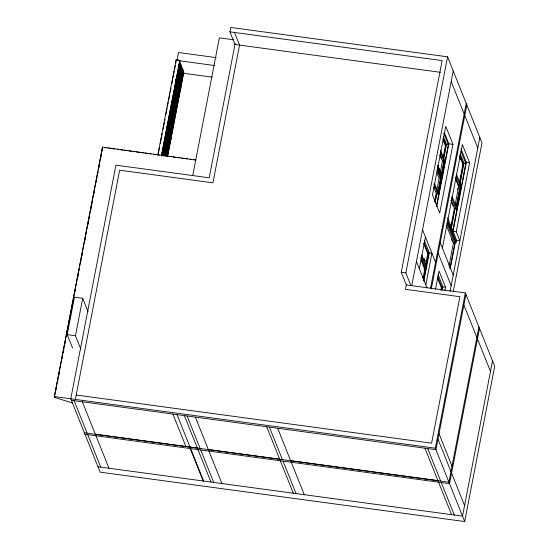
<?xml version="1.0" encoding="UTF-8"?>
<svg xmlns="http://www.w3.org/2000/svg" width="549" height="549" viewBox="0 0 549 549"><rect width="100%" height="100%" fill="white"/><g stroke="black" fill="none" stroke-linecap="round" stroke-linejoin="round"><path stroke-width="0.82" d="M72.468 403.014L54.674 397.469L55.47 397.298L54.317 396.57L102.498 147.091L195.931 160.034L193.385 159.69M54.433 396.872L79.262 268.351M79.584 266.67L97.914 171.748M98.244 170.073L102.498 147.091M56.019 389.612L56.828 385.412M57.638 381.212L57.961 379.531M58.777 375.331L59.587 371.131M60.397 366.931L60.719 365.25M62.016 358.531L62.346 356.85M63.156 352.65L63.965 348.45M64.775 344.25L65.105 342.569M66.402 335.851L67.211 331.651M67.534 329.97L67.856 328.288M69.16 321.57L69.97 317.37M70.293 315.689L70.615 314.014M71.919 307.289L72.729 303.089M74.671 293.008L75.487 288.808M76.297 284.608L76.62 282.934M77.43 278.734L78.246 274.534M79.056 270.334L79.379 268.653M80.676 261.928L80.998 260.253M81.815 256.054L82.625 251.854M83.434 247.654L83.757 245.973M84.573 241.773L85.383 237.573M86.193 233.373L86.516 231.692M87.813 224.973L88.629 220.773M88.952 219.092L89.274 217.411M90.571 210.692L91.388 206.493M91.71 204.811L92.033 203.13M93.33 196.412L94.14 192.212M96.089 182.131L96.898 177.931M97.715 173.731L98.038 172.05M98.847 167.85L99.657 163.65M100.467 159.45L101.284 155.25M102.093 151.05L102.416 149.369M72.598 348.052L67.232 334.636L74.472 297.174L82.7 298.285L88.066 311.702M80.833 349.171L75.467 335.755L82.7 298.285M75.357 399.418L119.634 170.183L212.943 182.824L239.542 45.1L234.492 32.466M157.831 154.736L176.167 59.766L179.77 60.253L161.399 155.381M158.016 155.209L159.478 147.647M160.287 143.44L162.236 133.359M163.046 129.152L164.35 122.427M164.673 120.753L164.995 119.071M165.812 114.865L167.109 108.139M167.431 106.465L168.241 102.258M168.57 100.577L169.867 93.858M170.19 92.177L171.007 87.97M171.816 83.771L172.626 79.571M172.949 77.889L174.253 71.164M174.575 69.483L175.385 65.283M175.707 63.602L176.167 59.766M161.584 155.854L179.962 60.726M161.694 155.93L179.859 61.872M162.442 155.34L180.292 62.95L162.518 155.532M163.108 155.779L180.793 64.212M163.183 155.964L180.868 64.398M163.931 155.381L181.3 65.475M164.014 155.573L181.376 65.66M164.597 155.813L181.808 66.738L164.673 156.005M165.427 155.422L182.309 68.001M165.503 155.607L182.385 68.193M182.817 69.263L166.326 155.216L182.892 69.455M166.759 156.287L183.318 70.526L166.834 156.479M167.665 156.06L183.764 71.782M167.589 155.868L183.84 71.974M192.754 175.57L219.353 37.854L233.346 39.748M440.422 72.317L234.972 44.483L229.914 31.849L230.765 27.45L447.572 56.822L481.981 142.85L453.227 291.732M235.178 43.405L209.217 177.801L115.908 165.16L70.78 398.8L100.144 472.161L464.694 521.55L494.683 366.279L465.326 292.919L406.315 284.924L401.264 272.29L442.151 60.603L229.914 31.849M410.892 285.542L405.841 272.908L447.572 56.822M406.315 284.924L405.471 289.323L459.897 296.7L431.61 443.173L76.208 395.019M411.812 285.398L453.227 70.958M419.319 268.701L425.441 237.017M424.103 260.35L423.101 260.212L422.998 258.517L424.432 258.86L425.05 260.398L424.864 261.372L424.103 260.35L424.432 258.86M434.65 201.476L436.242 193.234L433.744 186.983M436.681 190.97L439.111 178.398L436.606 172.146M440.264 172.434L442.528 160.706L440.024 154.447M443.125 157.611L445.527 145.156L443.029 138.897M435.11 201.538L436.702 193.296L435.213 202.849M443.263 159.334L445.987 145.217L443.173 138.176M443.661 159.121L446.502 144.387L443.441 136.728M424.494 261.324L424.295 259.375M437.038 169.984L440.483 178.583L437.889 191.992L434.451 183.387M440.456 152.286L443.901 160.891L441.307 174.294L437.869 165.695M437.32 168.57L440.998 177.759L437.855 194.023L433.861 184.039M441.43 175.515L444.416 160.061L440.422 150.076M436.572 205.532L441.911 177.883L437.628 167.164M443.743 133.146L448.334 144.634L442.192 176.449L437.903 165.729M436.723 206.589L448.849 143.804L444.457 132.817M423.018 278.219L424.734 269.326L420.946 259.849M425.557 265.05L427.746 253.734L423.643 243.468M423.505 279.942L425.537 269.435L420.795 257.591M425.406 265.86L426.202 265.97L428.549 253.837L424.123 242.788M423.862 281.218L429.332 252.876L424.384 240.496M425.818 284.945L431.933 253.261L428.639 252.814M452.966 144.366L439.708 213.005L432.488 194.957L445.747 126.318L452.966 144.366L448.025 143.694M430.491 288.431L466.225 103.445L466.822 104.948L431.315 288.808M442.398 248.052L462.368 144.648L469.587 162.696L456.246 231.781L459.856 240.805L456.562 240.359M435.494 289.316L439.042 270.973L445.534 287.216L444.889 290.551M457.516 189.906L457.839 188.252M450.935 226.421L454.435 208.27L451.312 200.454M455.1 204.859L458.772 185.83L455.334 177.231M459.431 182.419L462.937 164.275L459.808 156.451M451.072 228.13L454.895 208.332L451.45 228.007M459.726 183.311L463.39 164.336L459.643 154.948M459.973 183.908L463.974 163.177L460.302 153.988M456.075 175.852L460.144 186.015L456.15 206.698L452.081 196.528M440.874 290.147L441.341 287.724L437.237 277.458M460.906 151.174L465.806 163.424L452.801 230.745L447.593 217.727M441.671 290.256L442.144 287.827L437.718 276.778M442.288 290.201L442.926 286.866L437.978 274.486M448.972 266.121L453.447 242.974L446.495 225.605M449.864 268.79L454.819 243.166L446.92 223.422M450.249 268.639L455.396 242.006L447.298 221.762M454.936 241.944L456.308 242.13L456.651 240.366L453.042 231.342L466.382 162.264L461.05 148.923M450.05 291.54L479.826 137.401M464.694 521.55L435.33 448.19L465.326 292.919M465.923 294.422L435.933 449.693L71.384 400.303M478.92 326.909L448.924 482.18L84.374 432.79M449.528 483.683L479.524 328.377M492.522 360.865L462.526 516.135L97.976 466.746M216.169 57.618L178.494 52.519L176.963 60.438L214.645 65.544M182.858 73.182L212.161 77.155M446.502 144.387L448.334 144.634M445.074 145.094L445.987 145.217M465.47 162.14L469.587 162.696M444.416 160.061L445.328 160.184M463.747 163.142L465.806 163.424M442.069 160.644L443.901 160.891M462.478 164.213L463.39 164.336M440.998 177.759L441.911 177.883M439.111 178.398L440.483 178.583M460.268 184.8L461.64 184.986M460.144 186.015L458.312 185.768L455.498 178.734M104.317 147.619L106.863 147.962M108.558 148.196L111.104 148.539M112.799 148.772L114.494 148.999M117.04 149.342L118.742 149.575M120.437 149.802L122.983 150.152M124.678 150.378L127.224 150.721M128.919 150.954L131.465 151.298M133.16 151.531L134.855 151.757M136.55 151.991L139.096 152.334M140.791 152.56L143.337 152.91M145.032 153.137L147.578 153.48M149.28 153.713L150.975 153.94M153.521 154.29L155.216 154.516M156.911 154.749L159.457 155.093M161.152 155.319L163.698 155.669M165.393 155.895L167.939 156.239M169.634 156.472L171.329 156.698M173.031 156.932L175.57 157.275M177.272 157.501L179.818 157.851M181.513 158.078L184.059 158.421M185.754 158.654L187.449 158.881M189.995 159.231L191.69 159.457M436.242 193.234L437.615 193.42M436.942 193.9L438.768 194.147M453.982 208.208L455.807 208.455M454.833 208.894L456.967 209.183M452.952 231.335L456.246 231.781M452.987 242.912L454.819 243.166M427.746 253.734L428.549 253.837M424.679 260.35L425.05 260.398M423.931 269.216L425.537 269.435M401.264 272.29L405.841 272.908M442.24 286.77L445.534 287.216M441.341 287.724L442.144 287.827M67.232 334.636L75.467 335.755M54.317 396.57L435.33 448.19M95.361 434.245L197.359 448.059M208.339 449.549L279.695 459.218M437.958 480.656L290.675 460.707L304.27 494.697M84.978 434.293L449.535 483.648M422.812 259.492L424.247 259.835L424.864 261.372M451.182 81.554L464.18 114.041M464.783 115.51L477.781 147.997M459.664 157.172L460.604 159.519M443.194 140.4L444.759 144.312M456.418 174.088L460.728 184.862L456.047 209.059L451.429 197.51M439.879 155.168L441.444 159.08M450.853 200.392L453.042 205.861M447.593 220.327L456.308 242.13M451.408 238.966L452.355 241.334M440.229 242.637L453.227 275.124M463.884 304.983L476.875 337.47M477.486 338.939L490.477 371.419M438.191 253.199L451.182 285.679M422.552 229.805L435.542 262.285M421.783 254.914L426.202 265.97M421.323 256.342L426.278 268.715M416.43 261.482L427.019 287.951M439.022 433.696L452.019 466.176M451.573 473.087L464.571 505.574M437.972 439.138L450.969 471.618M427.698 448.581L440.696 481.068M441.3 482.537L454.298 515.017M424.953 448.21L451.553 514.646M179.015 64.158L179.207 64.631M176.449 76.476L180.923 88.307L176.359 76.908M175.948 79.077L180.422 90.908L175.858 79.509M167.301 126.174L171.473 137.243L167.212 126.606M166.491 128.013L170.965 139.844L166.711 129.207M277.67 428.254L290.668 460.741M269.435 427.136L282.433 459.623M283.044 461.091L296.035 493.578M266.697 426.765L293.29 493.208M195.341 417.096L221.933 483.539M187.106 415.984L200.097 448.471M200.708 449.94L213.698 482.42M184.361 415.614L210.96 482.049M177.046 414.619L203.638 481.061M189.583 447.01L203.178 480.999M172.928 414.063L185.919 446.55M82.364 401.793L108.956 468.235M74.129 400.674L87.119 433.161M87.73 434.63L100.721 467.117"/></g></svg>
